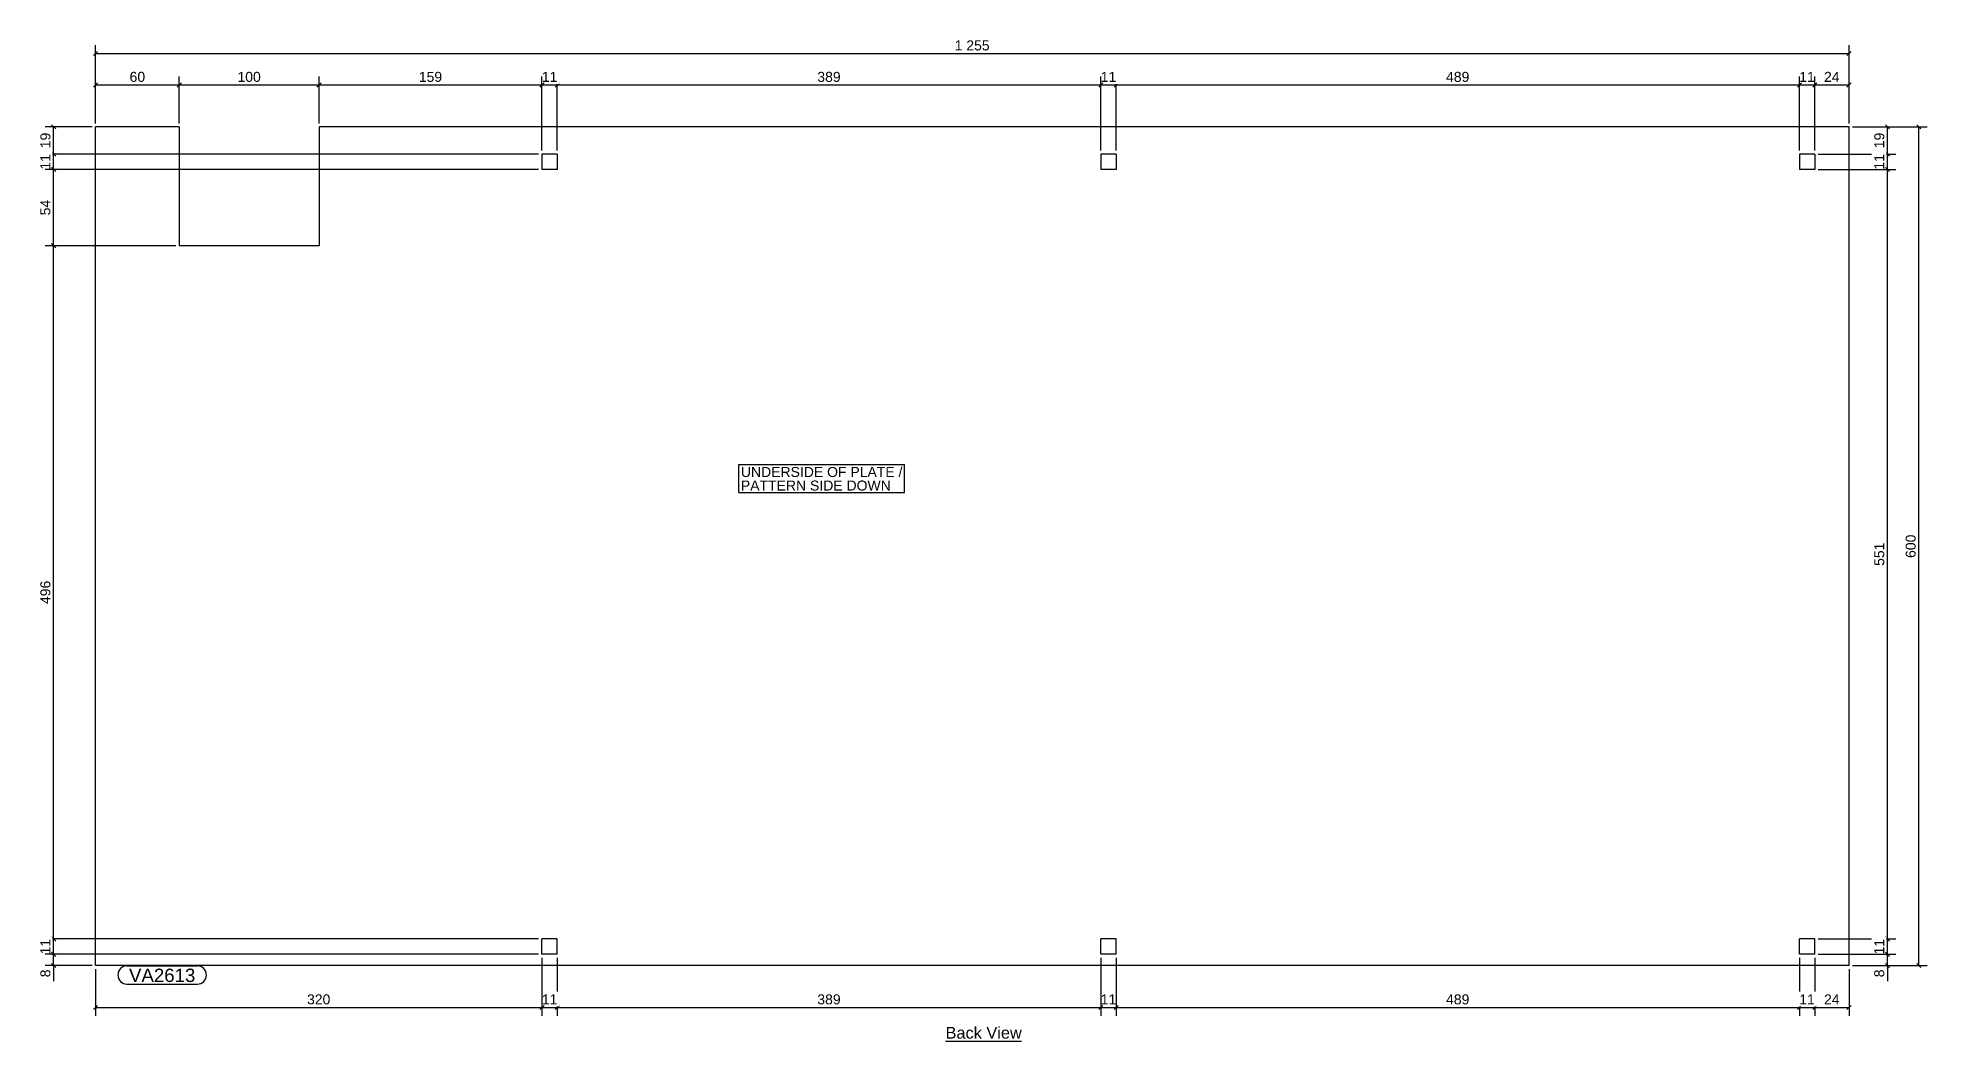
# Model space of a CAD drawing. Header units: millimetres. Extents: x 6 to 1358, y 11 to 729.
import ezdxf

# ---------------------------------------------------------------- set-up
doc = ezdxf.new("R2010")
doc.units = ezdxf.units.MM
doc.styles.add('Arial', font='ARIAL.TTF', dxfattribs={"height": 0.2})

# ---------------------------------------------------------------- blocks, each defined once
blk = doc.blocks.new('Unknown-35597033-11 - 5959')
at = {"color": 6, "linetype": 'Continuous'}
blk.add_line((655.7, 11.2), (710.1, 11.2), dxfattribs=at)
at = {"color": 0, "linetype": 'Continuous'}
blk.add_wipeout([(710.1, 13.1), (710.1, 21.9), (655.7, 21.9), (655.7, 13.1)], dxfattribs=at)
at = {"color": 6, "linetype": 'Continuous', "style": 'Arial'}
blk.add_text('Back View', height=8.36, dxfattribs=at).set_placement((655.7, 13.1))
blk = doc.blocks.new('Part-35597033-5994 - 5959')
at = {"color": 30, "linetype": 'Continuous'}
for p, q in [((107.3, 665.4), (47.3, 665.4)), ((47.3, 65.4), (47.3, 665.4)), ((107.3, 665.4), (107.3, 580.4)), ((1302.3, 665.4), (207.3, 665.4)), ((207.3, 665.4), (207.3, 580.4)), ((1302.3, 65.4), (1302.3, 665.4)), ((377.8, 645.9), (366.8, 645.9)), ((366.8, 645.9), (366.8, 634.9)), ((377.8, 645.9), (377.8, 634.9)), ((777.8, 645.9), (766.8, 645.9)), ((766.8, 645.9), (766.8, 634.9)), ((777.8, 645.9), (777.8, 634.9)), ((1277.8, 645.9), (1266.8, 645.9)), ((1266.8, 645.9), (1266.8, 634.9)), ((1277.8, 645.9), (1277.8, 634.9)), ((377.8, 634.9), (366.8, 634.9)), ((777.8, 634.9), (766.8, 634.9)), ((1277.8, 634.9), (1266.8, 634.9)), ((207.3, 580.4), (107.3, 580.4)), ((377.8, 84.4), (366.8, 84.4)), ((366.8, 73.4), (366.8, 84.4)), ((377.8, 73.4), (377.8, 84.4)), ((777.8, 84.4), (766.8, 84.4)), ((766.8, 73.4), (766.8, 84.4)), ((777.8, 73.4), (777.8, 84.4)), ((1277.8, 84.4), (1266.8, 84.4)), ((1266.8, 73.4), (1266.8, 84.4)), ((1277.8, 73.4), (1277.8, 84.4)), ((377.8, 73.4), (366.8, 73.4)), ((777.8, 73.4), (766.8, 73.4)), ((1277.8, 73.4), (1266.8, 73.4)), ((1302.3, 65.4), (47.3, 65.4))]:
    blk.add_line(p, q, dxfattribs=at)
blk = doc.blocks.new('StraightDimension-35597033-6127 - 5959')
at = {"color": 7, "linetype": 'Continuous'}
for p, q in [((766.8, 70.9), (766.8, 29.4)), ((777.8, 70.9), (777.8, 29.4)), ((765.3, 33.9), (768.3, 36.9)), ((766.8, 35.4), (777.8, 35.4)), ((779.3, 36.9), (776.3, 33.9))]:
    blk.add_line(p, q, dxfattribs=at)
at = {"color": 0}
blk.add_wipeout([(779.3, 36.1), (779.3, 46.6), (765.2, 46.6), (765.2, 36.1)], dxfattribs=at)
at = {"color": 96, "style": 'Arial'}
blk.add_text('11', height=7.16, dxfattribs=at).set_placement((766.7, 37.6))
blk = doc.blocks.new('StraightDimension-35597033-5999 - 5959')
at = {"color": 7, "linetype": 'Continuous'}
for p, q in [((1265.3, 693.9), (1268.3, 696.9)), ((1266.8, 648.4), (1266.8, 701.4)), ((1266.8, 695.4), (1277.8, 695.4)), ((1279.3, 696.9), (1276.3, 693.9)), ((1277.8, 648.4), (1277.8, 701.4))]:
    blk.add_line(p, q, dxfattribs=at)
at = {"color": 0}
blk.add_wipeout([(1279.3, 696.1), (1279.3, 706.6), (1265.2, 706.6), (1265.2, 696.1)], dxfattribs=at)
at = {"color": 96, "style": 'Arial'}
blk.add_text('11', height=7.16, dxfattribs=at).set_placement((1266.7, 697.6))
blk = doc.blocks.new('StraightDimension-35597033-6126 - 5959')
at = {"color": 7, "linetype": 'Continuous'}
for p, q in [((777.8, 70.9), (777.8, 29.4)), ((1266.8, 70.9), (1266.8, 29.4)), ((779.3, 36.9), (776.3, 33.9)), ((777.8, 35.4), (1266.8, 35.4)), ((1265.3, 33.9), (1268.3, 36.9))]:
    blk.add_line(p, q, dxfattribs=at)
at = {"color": 0}
blk.add_wipeout([(1032.1, 36.1), (1032.1, 46.6), (1012.4, 46.6), (1012.4, 36.1)], dxfattribs=at)
at = {"color": 96, "style": 'Arial'}
blk.add_text('489', height=7.16, dxfattribs=at).set_placement((1013.9, 37.6))
blk = doc.blocks.new('StraightDimension-35597033-5998 - 5959')
at = {"color": 7, "linetype": 'Continuous'}
for p, q in [((1279.3, 696.9), (1276.3, 693.9)), ((1277.8, 648.4), (1277.8, 701.4)), ((1277.8, 695.4), (1302.3, 695.4)), ((1300.8, 693.9), (1303.8, 696.9)), ((1302.3, 667.9), (1302.3, 701.4))]:
    blk.add_line(p, q, dxfattribs=at)
at = {"color": 0}
blk.add_wipeout([(1297.1, 696.1), (1297.1, 706.6), (1282.9, 706.6), (1282.9, 696.1)], dxfattribs=at)
at = {"color": 96, "style": 'Arial'}
blk.add_text('24', height=7.16, dxfattribs=at).set_placement((1284.4, 697.6))
blk = doc.blocks.new('StraightDimension-35597033-6128 - 5959')
at = {"color": 7, "linetype": 'Continuous'}
for p, q in [((377.8, 70.9), (377.8, 29.4)), ((766.8, 70.9), (766.8, 29.4)), ((379.3, 36.9), (376.3, 33.9)), ((377.8, 35.4), (766.8, 35.4)), ((765.3, 33.9), (768.3, 36.9))]:
    blk.add_line(p, q, dxfattribs=at)
at = {"color": 0}
blk.add_wipeout([(582.1, 36.1), (582.1, 46.6), (562.4, 46.6), (562.4, 36.1)], dxfattribs=at)
at = {"color": 96, "style": 'Arial'}
blk.add_text('389', height=7.16, dxfattribs=at).set_placement((563.9, 37.6))
blk = doc.blocks.new('StraightDimension-35597033-6000 - 5959')
at = {"color": 7, "linetype": 'Continuous'}
for p, q in [((779.3, 696.9), (776.3, 693.9)), ((777.8, 648.4), (777.8, 701.4)), ((777.8, 695.4), (1266.8, 695.4)), ((1265.3, 693.9), (1268.3, 696.9)), ((1266.8, 648.4), (1266.8, 701.4))]:
    blk.add_line(p, q, dxfattribs=at)
at = {"color": 0}
blk.add_wipeout([(1032.1, 696.1), (1032.1, 706.6), (1012.4, 706.6), (1012.4, 696.1)], dxfattribs=at)
at = {"color": 96, "style": 'Arial'}
blk.add_text('489', height=7.16, dxfattribs=at).set_placement((1013.9, 697.6))
blk = doc.blocks.new('StraightDimension-35597033-6129 - 5959')
at = {"color": 7, "linetype": 'Continuous'}
for p, q in [((366.8, 70.9), (366.8, 29.4)), ((377.8, 70.9), (377.8, 29.4)), ((365.3, 33.9), (368.3, 36.9)), ((366.8, 35.4), (377.8, 35.4)), ((379.3, 36.9), (376.3, 33.9))]:
    blk.add_line(p, q, dxfattribs=at)
at = {"color": 0}
blk.add_wipeout([(379.3, 36.1), (379.3, 46.6), (365.2, 46.6), (365.2, 36.1)], dxfattribs=at)
at = {"color": 96, "style": 'Arial'}
blk.add_text('11', height=7.16, dxfattribs=at).set_placement((366.7, 37.6))
blk = doc.blocks.new('StraightDimension-35597033-6001 - 5959')
at = {"color": 7, "linetype": 'Continuous'}
for p, q in [((765.3, 693.9), (768.3, 696.9)), ((766.8, 648.4), (766.8, 701.4)), ((766.8, 695.4), (777.8, 695.4)), ((779.3, 696.9), (776.3, 693.9)), ((777.8, 648.4), (777.8, 701.4))]:
    blk.add_line(p, q, dxfattribs=at)
at = {"color": 0}
blk.add_wipeout([(779.3, 696.1), (779.3, 706.6), (765.2, 706.6), (765.2, 696.1)], dxfattribs=at)
at = {"color": 96, "style": 'Arial'}
blk.add_text('11', height=7.16, dxfattribs=at).set_placement((766.7, 697.6))
blk = doc.blocks.new('StraightDimension-35597033-6130 - 5959')
at = {"color": 7, "linetype": 'Continuous'}
for p, q in [((366.8, 70.9), (366.8, 29.4)), ((47.3, 62.9), (47.3, 29.4)), ((48.8, 36.9), (45.8, 33.9)), ((47.3, 35.4), (366.8, 35.4)), ((365.3, 33.9), (368.3, 36.9))]:
    blk.add_line(p, q, dxfattribs=at)
at = {"color": 0}
blk.add_wipeout([(216.8, 36.1), (216.8, 46.6), (197.2, 46.6), (197.2, 36.1)], dxfattribs=at)
at = {"color": 96, "style": 'Arial'}
blk.add_text('320', height=7.16, dxfattribs=at).set_placement((198.7, 37.6))
blk = doc.blocks.new('StraightDimension-35597033-6002 - 5959')
at = {"color": 7, "linetype": 'Continuous'}
for p, q in [((379.3, 696.9), (376.3, 693.9)), ((377.8, 648.4), (377.8, 701.4)), ((377.8, 695.4), (766.8, 695.4)), ((765.3, 693.9), (768.3, 696.9)), ((766.8, 648.4), (766.8, 701.4))]:
    blk.add_line(p, q, dxfattribs=at)
at = {"color": 0}
blk.add_wipeout([(582.1, 696.1), (582.1, 706.6), (562.4, 706.6), (562.4, 696.1)], dxfattribs=at)
at = {"color": 96, "style": 'Arial'}
blk.add_text('389', height=7.16, dxfattribs=at).set_placement((563.9, 697.6))
blk = doc.blocks.new('StraightDimension-35597033-6003 - 5959')
at = {"color": 7, "linetype": 'Continuous'}
for p, q in [((365.3, 693.9), (368.3, 696.9)), ((366.8, 648.4), (366.8, 701.4)), ((366.8, 695.4), (377.8, 695.4)), ((379.3, 696.9), (376.3, 693.9)), ((377.8, 648.4), (377.8, 701.4))]:
    blk.add_line(p, q, dxfattribs=at)
at = {"color": 0}
blk.add_wipeout([(379.3, 696.1), (379.3, 706.6), (365.2, 706.6), (365.2, 696.1)], dxfattribs=at)
at = {"color": 96, "style": 'Arial'}
blk.add_text('11', height=7.16, dxfattribs=at).set_placement((366.7, 697.6))
blk = doc.blocks.new('StraightDimension-35597033-6004 - 5959')
at = {"color": 7, "linetype": 'Continuous'}
for p, q in [((208.8, 696.9), (205.8, 693.9)), ((207.3, 667.9), (207.3, 701.4)), ((207.3, 695.4), (366.8, 695.4)), ((365.3, 693.9), (368.3, 696.9)), ((366.8, 648.4), (366.8, 701.4))]:
    blk.add_line(p, q, dxfattribs=at)
at = {"color": 0}
blk.add_wipeout([(296.8, 696.1), (296.8, 706.6), (277.2, 706.6), (277.2, 696.1)], dxfattribs=at)
at = {"color": 96, "style": 'Arial'}
blk.add_text('159', height=7.16, dxfattribs=at).set_placement((278.7, 697.6))
blk = doc.blocks.new('StraightDimension-35597033-6005 - 5959')
at = {"color": 7, "linetype": 'Continuous'}
for p, q in [((108.8, 696.9), (105.8, 693.9)), ((107.3, 667.9), (107.3, 701.4)), ((107.3, 695.4), (207.3, 695.4)), ((205.8, 693.9), (208.8, 696.9)), ((207.3, 667.9), (207.3, 701.4))]:
    blk.add_line(p, q, dxfattribs=at)
at = {"color": 0}
blk.add_wipeout([(167.1, 696.1), (167.1, 706.6), (147.4, 706.6), (147.4, 696.1)], dxfattribs=at)
at = {"color": 96, "style": 'Arial'}
blk.add_text('100', height=7.16, dxfattribs=at).set_placement((148.9, 697.6))
blk = doc.blocks.new('StraightDimension-35597033-6006 - 5959')
at = {"color": 7, "linetype": 'Continuous'}
for p, q in [((48.8, 696.9), (45.8, 693.9)), ((47.3, 667.9), (47.3, 701.4)), ((47.3, 695.4), (107.3, 695.4)), ((105.8, 693.9), (108.8, 696.9)), ((107.3, 667.9), (107.3, 701.4))]:
    blk.add_line(p, q, dxfattribs=at)
at = {"color": 0}
blk.add_wipeout([(84.3, 696.1), (84.3, 706.6), (70.2, 706.6), (70.2, 696.1)], dxfattribs=at)
at = {"color": 96, "style": 'Arial'}
blk.add_text('60', height=7.16, dxfattribs=at).set_placement((71.7, 697.6))
blk = doc.blocks.new('StraightDimension-35597033-6153 - 5959')
at = {"color": 7, "linetype": 'Continuous'}
for p, q in [((48.8, 719.4), (45.8, 716.4)), ((47.3, 667.9), (47.3, 723.9)), ((47.3, 717.9), (1302.3, 717.9)), ((1300.8, 716.4), (1303.8, 719.4)), ((1302.3, 667.9), (1302.3, 723.9))]:
    blk.add_line(p, q, dxfattribs=at)
at = {"color": 0}
blk.add_wipeout([(688.8, 718.6), (688.8, 729.1), (660.7, 729.1), (660.7, 718.6)], dxfattribs=at)
at = {"color": 96, "style": 'Arial'}
blk.add_text('1 255', height=7.16, dxfattribs=at).set_placement((662.2, 720.1))
blk = doc.blocks.new('StraightDimension-35597033-6124 - 5959')
at = {"color": 7, "linetype": 'Continuous'}
for p, q in [((1277.8, 70.9), (1277.8, 29.4)), ((1302.3, 62.9), (1302.3, 29.4)), ((1279.3, 36.9), (1276.3, 33.9)), ((1277.8, 35.4), (1302.3, 35.4)), ((1300.8, 33.9), (1303.8, 36.9))]:
    blk.add_line(p, q, dxfattribs=at)
at = {"color": 0}
blk.add_wipeout([(1297.1, 36.1), (1297.1, 46.6), (1282.9, 46.6), (1282.9, 36.1)], dxfattribs=at)
at = {"color": 96, "style": 'Arial'}
blk.add_text('24', height=7.16, dxfattribs=at).set_placement((1284.4, 37.6))
blk = doc.blocks.new('StraightDimension-35597033-6184 - 5959')
at = {"color": 7, "linetype": 'Continuous'}
for p, q in [((1304.8, 665.4), (1335.8, 665.4)), ((1331.3, 663.9), (1328.3, 666.9)), ((1329.8, 645.9), (1329.8, 665.4)), ((1280.3, 645.9), (1335.8, 645.9)), ((1328.3, 647.4), (1331.3, 644.4))]:
    blk.add_line(p, q, dxfattribs=at)
at = {"color": 0}
blk.add_wipeout([(1329, 662.7), (1318.5, 662.7), (1318.5, 648.6), (1329, 648.6)], dxfattribs=at)
at = {"color": 96, "style": 'Arial'}
blk.add_text('19', height=7.16, rotation=90.0002, dxfattribs=at).set_placement((1327.5, 650.1))
blk = doc.blocks.new('StraightDimension-35597033-6125 - 5959')
at = {"color": 7, "linetype": 'Continuous'}
for p, q in [((1266.8, 70.9), (1266.8, 29.4)), ((1277.8, 70.9), (1277.8, 29.4)), ((1265.3, 33.9), (1268.3, 36.9)), ((1266.8, 35.4), (1277.8, 35.4)), ((1279.3, 36.9), (1276.3, 33.9))]:
    blk.add_line(p, q, dxfattribs=at)
at = {"color": 0}
blk.add_wipeout([(1279.3, 36.1), (1279.3, 46.6), (1265.2, 46.6), (1265.2, 36.1)], dxfattribs=at)
at = {"color": 96, "style": 'Arial'}
blk.add_text('11', height=7.16, dxfattribs=at).set_placement((1266.7, 37.6))
blk = doc.blocks.new('StraightDimension-35597033-6158 - 5959')
at = {"color": 7, "linetype": 'Continuous'}
for p, q in [((44.8, 665.4), (11.3, 665.4)), ((18.8, 663.9), (15.8, 666.9)), ((17.3, 645.9), (17.3, 665.4)), ((364.3, 645.9), (11.3, 645.9)), ((15.8, 647.4), (18.8, 644.4))]:
    blk.add_line(p, q, dxfattribs=at)
at = {"color": 0}
blk.add_wipeout([(16.5, 662.7), (6, 662.7), (6, 648.6), (16.5, 648.6)], dxfattribs=at)
at = {"color": 96, "style": 'Arial'}
blk.add_text('19', height=7.16, rotation=90.0002, dxfattribs=at).set_placement((15, 650.1))
blk = doc.blocks.new('StraightDimension-35597033-6159 - 5959')
at = {"color": 7, "linetype": 'Continuous'}
for p, q in [((364.3, 645.9), (11.3, 645.9)), ((15.8, 647.4), (18.8, 644.4)), ((18.8, 633.4), (15.8, 636.4)), ((17.3, 634.9), (17.3, 645.9)), ((364.3, 634.9), (11.3, 634.9))]:
    blk.add_line(p, q, dxfattribs=at)
at = {"color": 0}
blk.add_wipeout([(16.5, 647.4), (6, 647.4), (6, 633.3), (16.5, 633.3)], dxfattribs=at)
at = {"color": 96, "style": 'Arial'}
blk.add_text('11', height=7.16, rotation=90.0002, dxfattribs=at).set_placement((15, 634.8))
blk = doc.blocks.new('StraightDimension-35597033-6160 - 5959')
at = {"color": 7, "linetype": 'Continuous'}
for p, q in [((18.8, 633.4), (15.8, 636.4)), ((364.3, 634.9), (11.3, 634.9)), ((17.3, 580.4), (17.3, 634.9)), ((15.8, 581.9), (18.8, 578.9)), ((104.8, 580.4), (11.3, 580.4))]:
    blk.add_line(p, q, dxfattribs=at)
at = {"color": 0}
blk.add_wipeout([(16.5, 614.7), (6, 614.7), (6, 600.6), (16.5, 600.6)], dxfattribs=at)
at = {"color": 96, "style": 'Arial'}
blk.add_text('54', height=7.16, rotation=90.0002, dxfattribs=at).set_placement((15, 602.1))
blk = doc.blocks.new('StraightDimension-35597033-6161 - 5959')
at = {"color": 7, "linetype": 'Continuous'}
for p, q in [((18.8, 578.9), (15.8, 581.9)), ((104.8, 580.4), (11.3, 580.4)), ((17.3, 84.4), (17.3, 580.4)), ((364.3, 84.4), (11.3, 84.4)), ((15.8, 85.9), (18.8, 82.9))]:
    blk.add_line(p, q, dxfattribs=at)
at = {"color": 0}
blk.add_wipeout([(16.5, 342.2), (6, 342.2), (6, 322.5), (16.5, 322.5)], dxfattribs=at)
at = {"color": 96, "style": 'Arial'}
blk.add_text('496', height=7.16, rotation=90.0002, dxfattribs=at).set_placement((15, 324))
blk = doc.blocks.new('StraightDimension-35597033-6162 - 5959')
at = {"color": 7, "linetype": 'Continuous'}
for p, q in [((364.3, 84.4), (11.3, 84.4)), ((15.8, 85.9), (18.8, 82.9)), ((17.3, 73.4), (17.3, 84.4)), ((364.3, 73.4), (11.3, 73.4)), ((18.8, 71.9), (15.8, 74.9))]:
    blk.add_line(p, q, dxfattribs=at)
at = {"color": 0}
blk.add_wipeout([(16.5, 85.9), (6, 85.9), (6, 71.8), (16.5, 71.8)], dxfattribs=at)
at = {"color": 96, "style": 'Arial'}
blk.add_text('11', height=7.16, rotation=90.0002, dxfattribs=at).set_placement((15, 73.3))
blk = doc.blocks.new('StraightDimension-35597033-6163 - 5959')
at = {"color": 7, "linetype": 'Continuous'}
for p, q in [((364.3, 73.4), (11.3, 73.4)), ((15.8, 74.9), (18.8, 71.9)), ((17.3, 65.4), (17.3, 73.4)), ((44.8, 65.4), (11.3, 65.4)), ((18.8, 63.9), (15.8, 66.9))]:
    blk.add_line(p, q, dxfattribs=at)
at = {"color": 0}
blk.add_wipeout([(16.5, 64.1), (6, 64.1), (6, 55.5), (16.5, 55.5)], dxfattribs=at)
at = {"color": 7, "linetype": 'Continuous'}
blk.add_line((17.3, 65.4), (17.3, 54.2), dxfattribs=at)
blk.add_line((17.3, 65.4), (17.3, 54.2), dxfattribs=at)
at = {"color": 96, "style": 'Arial'}
blk.add_text('8', height=7.16, rotation=90.0002, dxfattribs=at).set_placement((15, 57))
blk = doc.blocks.new('StraightDimension-35597033-6185 - 5959')
at = {"color": 7, "linetype": 'Continuous'}
for p, q in [((1280.3, 645.9), (1335.8, 645.9)), ((1328.3, 647.4), (1331.3, 644.4)), ((1331.3, 633.4), (1328.3, 636.4)), ((1329.8, 634.9), (1329.8, 645.9)), ((1280.3, 634.9), (1335.8, 634.9))]:
    blk.add_line(p, q, dxfattribs=at)
at = {"color": 0}
blk.add_wipeout([(1329, 647.4), (1318.5, 647.4), (1318.5, 633.3), (1329, 633.3)], dxfattribs=at)
at = {"color": 96, "style": 'Arial'}
blk.add_text('11', height=7.16, rotation=90.0002, dxfattribs=at).set_placement((1327.5, 634.8))
blk = doc.blocks.new('StraightDimension-35597033-6186 - 5959')
at = {"color": 7, "linetype": 'Continuous'}
for p, q in [((1331.3, 633.4), (1328.3, 636.4)), ((1280.3, 634.9), (1335.8, 634.9)), ((1329.8, 84.4), (1329.8, 634.9)), ((1280.3, 84.4), (1335.8, 84.4)), ((1328.3, 85.9), (1331.3, 82.9))]:
    blk.add_line(p, q, dxfattribs=at)
at = {"color": 0}
blk.add_wipeout([(1329, 369.5), (1318.5, 369.5), (1318.5, 349.8), (1329, 349.8)], dxfattribs=at)
at = {"color": 96, "style": 'Arial'}
blk.add_text('551', height=7.16, rotation=90.0002, dxfattribs=at).set_placement((1327.5, 351.3))
blk = doc.blocks.new('StraightDimension-35597033-6187 - 5959')
at = {"color": 7, "linetype": 'Continuous'}
for p, q in [((1280.3, 84.4), (1335.8, 84.4)), ((1328.3, 85.9), (1331.3, 82.9)), ((1329.8, 73.4), (1329.8, 84.4)), ((1280.3, 73.4), (1335.8, 73.4)), ((1331.3, 71.9), (1328.3, 74.9))]:
    blk.add_line(p, q, dxfattribs=at)
at = {"color": 0}
blk.add_wipeout([(1329, 85.9), (1318.5, 85.9), (1318.5, 71.8), (1329, 71.8)], dxfattribs=at)
at = {"color": 96, "style": 'Arial'}
blk.add_text('11', height=7.16, rotation=90.0002, dxfattribs=at).set_placement((1327.5, 73.3))
blk = doc.blocks.new('StraightDimension-35597033-6188 - 5959')
at = {"color": 7, "linetype": 'Continuous'}
for p, q in [((1280.3, 73.4), (1335.8, 73.4)), ((1328.3, 74.9), (1331.3, 71.9)), ((1329.8, 65.4), (1329.8, 73.4)), ((1304.8, 65.4), (1335.8, 65.4)), ((1331.3, 63.9), (1328.3, 66.9))]:
    blk.add_line(p, q, dxfattribs=at)
at = {"color": 0}
blk.add_wipeout([(1329, 64.1), (1318.5, 64.1), (1318.5, 55.5), (1329, 55.5)], dxfattribs=at)
at = {"color": 7, "linetype": 'Continuous'}
blk.add_line((1329.8, 65.4), (1329.8, 54.2), dxfattribs=at)
blk.add_line((1329.8, 65.4), (1329.8, 54.2), dxfattribs=at)
at = {"color": 96, "style": 'Arial'}
blk.add_text('8', height=7.16, rotation=90.0002, dxfattribs=at).set_placement((1327.5, 57))
blk = doc.blocks.new('StraightDimension-35597033-6214 - 5959')
at = {"color": 7, "linetype": 'Continuous'}
for p, q in [((1304.8, 665.4), (1358.3, 665.4)), ((1353.8, 663.9), (1350.8, 666.9)), ((1352.3, 65.4), (1352.3, 665.4)), ((1304.8, 65.4), (1358.3, 65.4)), ((1350.8, 66.9), (1353.8, 63.9))]:
    blk.add_line(p, q, dxfattribs=at)
at = {"color": 0}
blk.add_wipeout([(1351.5, 375.2), (1341, 375.2), (1341, 355.5), (1351.5, 355.5)], dxfattribs=at)
at = {"color": 96, "style": 'Arial'}
blk.add_text('600', height=7.16, rotation=90.0002, dxfattribs=at).set_placement((1350, 357))
blk = doc.blocks.new('Mark-35597033-6218 - 5959')
at = {"color": 0}
blk.add_wipeout([(118.7, 53.6), (118.7, 63.6), (71.3, 63.6), (71.3, 53.6)], dxfattribs=at)
blk.add_wipeout([(118.7, 53.6), (118.7, 63.6), (71.3, 63.6), (71.3, 53.6)], dxfattribs=at)
at = {"color": 7, "linetype": 'Continuous'}
for p, q in [((69.8, 65.1), (120.2, 65.1)), ((69.8, 52.1), (120.2, 52.1))]:
    blk.add_line(p, q, dxfattribs=at)
for centre, start, end in [((69.8, 58.6), 90, 270), ((120.2, 58.6), 270, 90)]:
    blk.add_arc(centre, 6.5, start, end, dxfattribs=at)
at = {"color": 96, "style": 'Arial'}
blk.add_text('VA2613', height=9.55, dxfattribs=at).set_placement((71.3, 53.6))
blk = doc.blocks.new('Text-35597033-7704 - 5959')
at = {"color": 0, "linetype": 'Continuous'}
blk.add_wipeout([(616.4, 405.2), (616.4, 412.7), (509.2, 412.7), (509.2, 405.2)], dxfattribs=at)
at = {"color": 7, "linetype": 'Continuous'}
blk.add_line((507.7, 403.7), (626.3, 403.7), dxfattribs=at)
at = {"color": 0, "linetype": 'Continuous'}
blk.add_wipeout([(624.8, 414.9), (624.8, 422.4), (509.2, 422.4), (509.2, 414.9)], dxfattribs=at)
at = {"color": 7, "linetype": 'Continuous'}
for p, q in [((507.7, 423.9), (626.3, 423.9)), ((507.7, 403.7), (507.7, 423.9)), ((626.3, 403.7), (626.3, 423.9))]:
    blk.add_line(p, q, dxfattribs=at)
at = {"color": 96, "linetype": 'Continuous', "style": 'Arial'}
for s, p in [('UNDERSIDE OF PLATE /', (509.2, 414.9)), ('PATTERN SIDE DOWN', (509.2, 405.2))]:
    blk.add_text(s, height=7.163, dxfattribs=at).set_placement(p)

msp = doc.modelspace()

# ---------------------------------------------------------------- block references
for name in ['Part-35597033-5994 - 5959', 'Unknown-35597033-11 - 5959']:
    msp.add_blockref(name, (0, 0))

# ---------------------------------------------------------------- next in the draw order: block references
for name in ['StraightDimension-35597033-5999 - 5959', 'Text-35597033-7704 - 5959', 'StraightDimension-35597033-6127 - 5959', 'StraightDimension-35597033-6124 - 5959']:
    msp.add_blockref(name, (0, 0))

# ---------------------------------------------------------------- next in the draw order: block references
for name in ['StraightDimension-35597033-6000 - 5959', 'StraightDimension-35597033-5998 - 5959', 'StraightDimension-35597033-6128 - 5959', 'StraightDimension-35597033-6126 - 5959']:
    msp.add_blockref(name, (0, 0))

# ---------------------------------------------------------------- next in the draw order: block references
for name in ['StraightDimension-35597033-6001 - 5959', 'StraightDimension-35597033-6129 - 5959', 'StraightDimension-35597033-6125 - 5959']:
    msp.add_blockref(name, (0, 0))

# ---------------------------------------------------------------- next in the draw order: block references
for name in ['StraightDimension-35597033-6002 - 5959', 'StraightDimension-35597033-6130 - 5959']:
    msp.add_blockref(name, (0, 0))

# ---------------------------------------------------------------- next in the draw order: block references
msp.add_blockref('StraightDimension-35597033-6003 - 5959', (0, 0))

# ---------------------------------------------------------------- next in the draw order: block references
msp.add_blockref('StraightDimension-35597033-6004 - 5959', (0, 0))

# ---------------------------------------------------------------- next in the draw order: block references
msp.add_blockref('StraightDimension-35597033-6005 - 5959', (0, 0))

# ---------------------------------------------------------------- next in the draw order: block references
msp.add_blockref('StraightDimension-35597033-6006 - 5959', (0, 0))

# ---------------------------------------------------------------- next in the draw order: block references
msp.add_blockref('StraightDimension-35597033-6153 - 5959', (0, 0))

# ---------------------------------------------------------------- next in the draw order: block references
for name in ['StraightDimension-35597033-6158 - 5959', 'StraightDimension-35597033-6184 - 5959']:
    msp.add_blockref(name, (0, 0))

# ---------------------------------------------------------------- next in the draw order: block references
for name in ['StraightDimension-35597033-6159 - 5959', 'StraightDimension-35597033-6185 - 5959']:
    msp.add_blockref(name, (0, 0))

# ---------------------------------------------------------------- next in the draw order: block references
for name in ['StraightDimension-35597033-6160 - 5959', 'StraightDimension-35597033-6186 - 5959']:
    msp.add_blockref(name, (0, 0))

# ---------------------------------------------------------------- next in the draw order: block references
for name in ['StraightDimension-35597033-6161 - 5959', 'StraightDimension-35597033-6187 - 5959']:
    msp.add_blockref(name, (0, 0))

# ---------------------------------------------------------------- next in the draw order: block references
for name in ['StraightDimension-35597033-6162 - 5959', 'StraightDimension-35597033-6188 - 5959']:
    msp.add_blockref(name, (0, 0))

# ---------------------------------------------------------------- next in the draw order: block references
for name in ['StraightDimension-35597033-6214 - 5959', 'StraightDimension-35597033-6163 - 5959']:
    msp.add_blockref(name, (0, 0))

# ---------------------------------------------------------------- next in the draw order: block references
msp.add_blockref('Mark-35597033-6218 - 5959', (0, 0))

doc.saveas('drawing.dxf')
